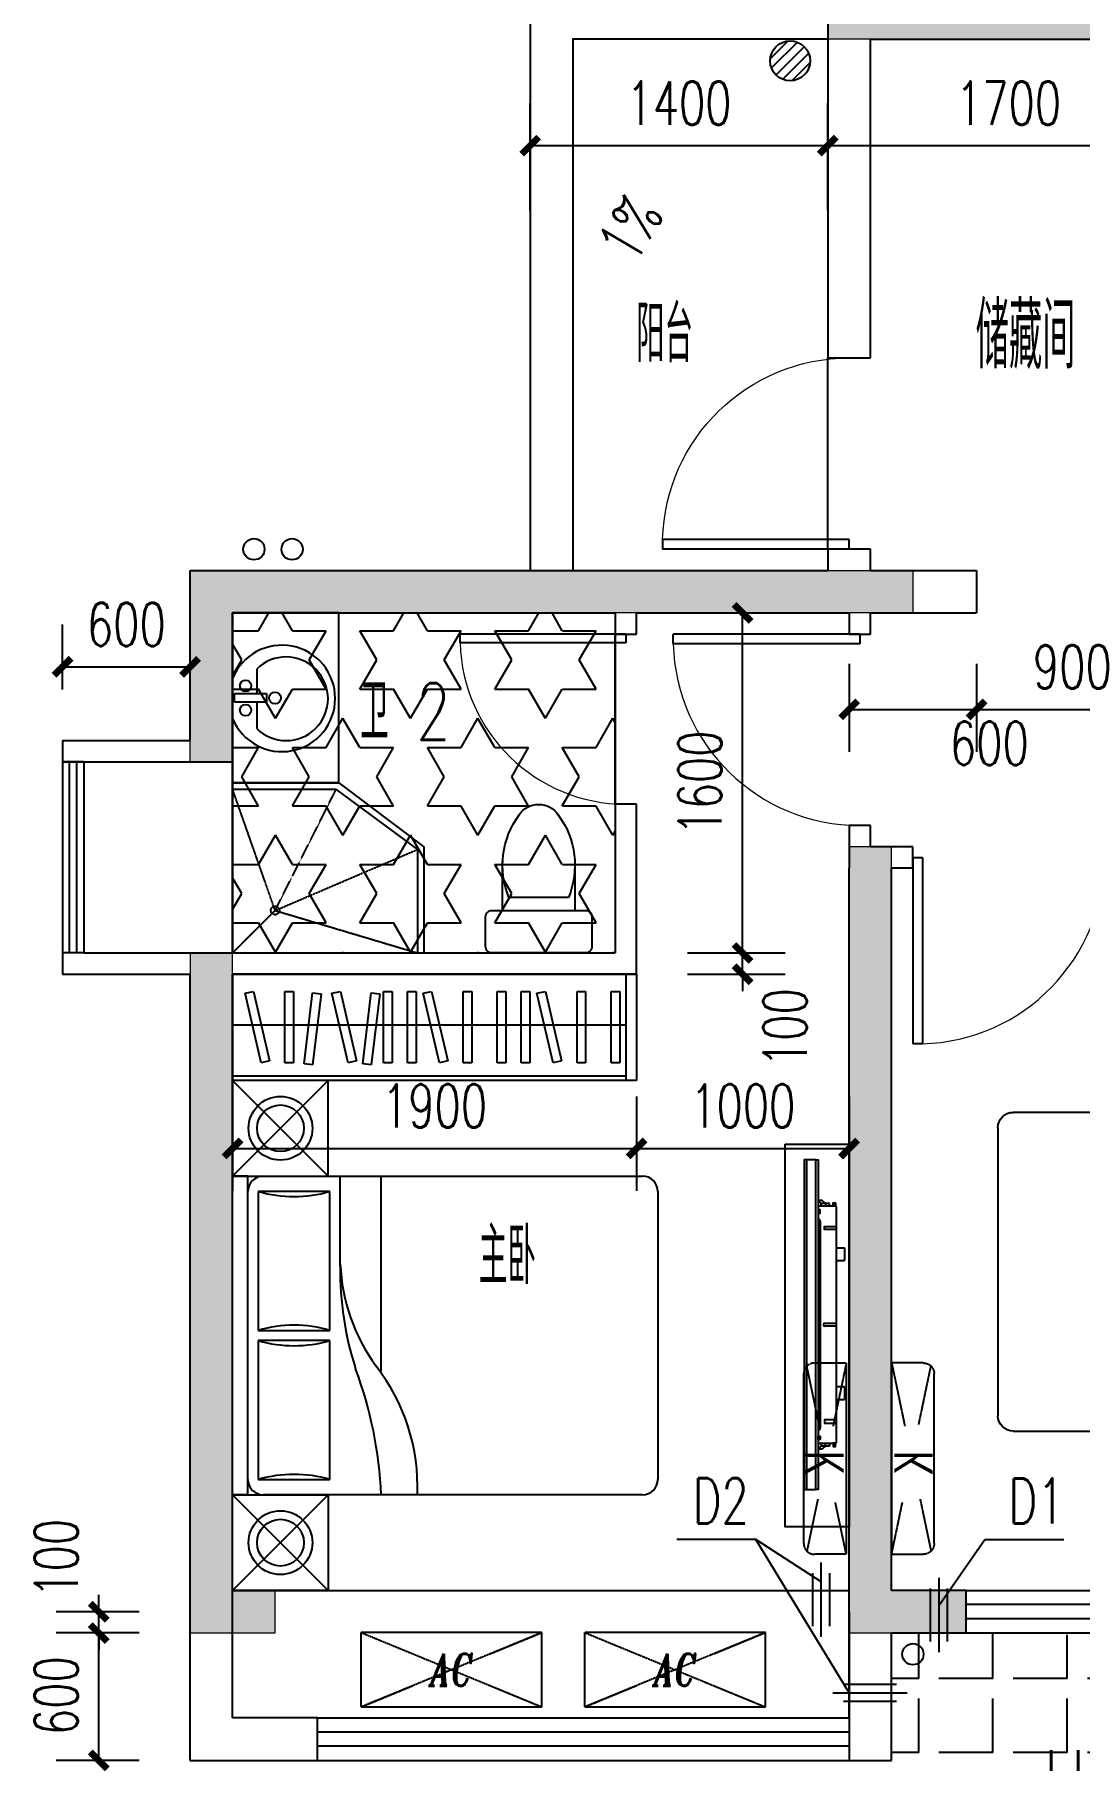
# Model space of a CAD drawing. Extents: x 184967 to 628822, y -100826 to 121332.
# Drawn here: x 265593 to 270509, y 323 to 8445 of the extents above; entities that cross this region are included whole.
import ezdxf
from ezdxf.enums import TextEntityAlignment as Align

# ---------------------------------------------------------------- set-up
doc = ezdxf.new("R2010")
doc.units = 0
doc.header["$MEASUREMENT"] = 0
doc.linetypes.add('DASH', pattern=[0.35, 0.25, -0.1])
for name, color, linetype in [('1-涂料1', 251, 'Continuous'), ('DIM_LEAD', 3, 'Continuous'), ('EQUIP_地漏', 7, 'Continuous'), ('fur', 252, 'Continuous'), ('KT', 8, 'DASH'), ('lvtry', 9, 'Continuous'), ('PS', 60, 'Continuous'), ('pub_dim1', 190, 'Continuous'), ('PUB_TEXT', 7, 'Continuous'), ('TEXT', 7, 'Continuous'), ('VPIPE-凝结', 150, 'TG_N'), ('VPIPE-污水', 2, 'DASH'), ('VPIPE-通气', 7, 'TG_T'), ('WALL', 145, 'Continuous'), ('WINDOW', 141, 'Continuous'), ('厨洁具', 8, 'Continuous'), ('栏杆', 4, 'Continuous'), ('看线', 67, 'Continuous'), ('降板填充', 251, 'Continuous')]:
    doc.layers.add(name, color=color, linetype=linetype)
doc.layers.add('4#6#-col-2F~31F$0$COLU', color=7, linetype='Continuous', lineweight=0)
doc.layers.add('4#6#-col-2F~31F$0$COLU_HATCH', color=251, linetype='Continuous', lineweight=0)
doc.styles.add('_TCH_DIM', font='SIMPLEX', dxfattribs={"bigfont": 'GBCBIG'})
doc.styles.add('_TCH_DIM_T3', font='SIMPLEX', dxfattribs={"width": 0.705882, "bigfont": 'GBCBIG'})
doc.styles.add('ENGLISH', font='italict.shx')
doc.styles.add('LHZ', font='RS5.SHX', dxfattribs={"width": 0.7, "height": 2000, "bigfont": 'HZTXT.shx'})
doc.styles.get("Standard").update_dxf_attribs({"font": 'gbenor.shx', "bigfont": 'gbcbig.shx'})
doc.styles.add('TG_LINETYPE', font='GBXWXT', dxfattribs={"width": 0.7, "height": 3, "bigfont": 'GBCBIG'})
doc.styles.add('宋体', font='romans.shx', dxfattribs={"height": 2, "bigfont": 'gbcbig.shx'})
doc.linetypes.add('TG_N', pattern='A,3,-0.34,["N",TG_LINETYPE,S=0.1,R=0,X=-0.23,Y=-0.08],0', length=3.34)
doc.linetypes.add('TG_T', pattern='A,2,-0.3,["T",TG_LINETYPE,S=0.1,R=0,X=-0.23,Y=-0.1],0', length=2.3)
doc.dimstyles.new('_TCH_ARCH&&80', dxfattribs={"dimtxt": 204, "dimasz": 80, "dimexe": 200, "dimexo": 240, "dimgap": 98, "dimtad": 1, "dimdec": 0, "dimzin": 0, "dimdsep": 46, "dimtxsty": '_TCH_DIM_T3', "dimblk": 'ARCHTICK', "dimcen": 0.09, "dimclrt": 7, "dimazin": 2, "dimtfac": 1, "dimtdec": 0, "dimtix": 1, "dimtmove": 2, "dimatfit": 3, "dimfxl": 0, "dimtolj": 1, "dimtzin": 0, "dimarcsym": 0})

# ---------------------------------------------------------------- blocks, each defined once
blk = doc.blocks.new('FDBGF')
at = {"layer": 'lvtry'}
for p, q in [((235435.5, 33878.2), (234799.1, 33241.8)), ((236001.2, 33312.5), (235435.5, 33878.2)), ((236001.2, 33312.5), (235435.5, 33878.2)), ((235635.2, 32988.9), (235980, 33333.7)), ((235647.7, 32958.9), (236001.2, 33312.5)), ((235152.7, 32888.2), (234799.1, 33241.8)), ((235165.1, 32918.2), (234820.4, 33263)), ((235635.2, 32988.9), (235165.1, 32918.2)), ((235647.7, 32958.9), (235152.7, 32888.2))]:
    blk.add_line(p, q, dxfattribs=at)
at = {"layer": 'lvtry', "linetype": 'DASH'}
for q in [(235435.5, 33878.2), (234820.4, 33263), (235164.8, 32918.5), (235635.5, 32989.2), (235980, 33333.7)]:
    blk.add_line((235435.5, 33595.3), q, dxfattribs=at)
blk.add_circle((235435.5, 33595.3), 20, dxfattribs=at)
blk = doc.blocks.new('WRFDXGB')
at = {"layer": 'fur'}
for p, q in [((928925.9, 867292.4), (930825.9, 867292.4)), ((928925.9, 867292.4), (928925.9, 866792.4)), ((928975.9, 867292.4), (928975.9, 866792.4)), ((930825.9, 867292.4), (930825.9, 866792.4)), ((929004.7, 867211.8), (929004.7, 866875.7)), ((929045.1, 867211.8), (929004.7, 867211.8)), ((929045.1, 866875.7), (929045.1, 867211.8)), ((929165.3, 867211.8), (929165.3, 866875.7)), ((929205.6, 867211.8), (929165.3, 867211.8)), ((929205.6, 866875.7), (929205.6, 867211.8)), ((929354.8, 867211.6), (929278.8, 866884.2)), ((929318.1, 866875.1), (929394.1, 867202.5)), ((929394.1, 867202.5), (929354.8, 867211.6)), ((929427.5, 867211.8), (929427.5, 866875.7)), ((929467.9, 867211.8), (929427.5, 867211.8)), ((929467.9, 866875.7), (929467.9, 867211.8)), ((929540.8, 867211.8), (929540.8, 866875.7)), ((929581.2, 867211.8), (929540.8, 867211.8)), ((929581.2, 866875.7), (929581.2, 867211.8)), ((929700.3, 867211.8), (929700.3, 866875.7)), ((929740.7, 867211.8), (929700.3, 867211.8)), ((929740.7, 866875.7), (929740.7, 867211.8)), ((929889.8, 867211.6), (929813.8, 866884.2)), ((929853.1, 866875.1), (929929.1, 867202.5)), ((929929.1, 867202.5), (929889.8, 867211.6)), ((929962.6, 867211.8), (929962.6, 866875.7)), ((930002.9, 867211.8), (929962.6, 867211.8)), ((930002.9, 866875.7), (930002.9, 867211.8)), ((930075.9, 867211.8), (930075.9, 866875.7)), ((930116.2, 867211.8), (930075.9, 867211.8)), ((930116.2, 866875.7), (930116.2, 867211.8)), ((930174, 867204.3), (930133.9, 867199.5)), ((930133.9, 867199.5), (930173.9, 866865.8)), ((930213.9, 866870.6), (930174, 867204.3)), ((930319.1, 867211.6), (930243.2, 866884.2)), ((930282.5, 866875.1), (930358.4, 867202.5)), ((930358.4, 867202.5), (930319.1, 867211.6)), ((930449.7, 867204.3), (930409.6, 867199.5)), ((930409.6, 867199.5), (930449.6, 866865.8)), ((930489.6, 866870.6), (930449.7, 867204.3)), ((930539.8, 867211.8), (930539.8, 866875.7)), ((930580.2, 867211.8), (930539.8, 867211.8)), ((930580.2, 866875.7), (930580.2, 867211.8)), ((930727.8, 867211.6), (930651.8, 866884.2)), ((930691.1, 866875.1), (930767.1, 867202.5)), ((930767.1, 867202.5), (930727.8, 867211.6)), ((928975.9, 867052.4), (930825.9, 867052.4)), ((929004.7, 866875.7), (929045.1, 866875.7)), ((929165.3, 866875.7), (929205.6, 866875.7)), ((929278.8, 866884.2), (929318.1, 866875.1)), ((929427.5, 866875.7), (929467.9, 866875.7)), ((929540.8, 866875.7), (929581.2, 866875.7)), ((929700.3, 866875.7), (929740.7, 866875.7)), ((929813.8, 866884.2), (929853.1, 866875.1)), ((929962.6, 866875.7), (930002.9, 866875.7)), ((930075.9, 866875.7), (930116.2, 866875.7)), ((930173.9, 866865.8), (930213.9, 866870.6)), ((930243.2, 866884.2), (930282.5, 866875.1)), ((930449.6, 866865.8), (930489.6, 866870.6)), ((930539.8, 866875.7), (930580.2, 866875.7)), ((930651.8, 866884.2), (930691.1, 866875.1)), ((928925.9, 866792.4), (930825.9, 866792.4)), ((928975.9, 866812.4), (930825.9, 866812.4))]:
    blk.add_line(p, q, dxfattribs=at)
blk = doc.blocks.new('_C1IBA')
at = {"layer": 'fur'}
for p, q in [((450, 750), (0, 1200)), ((0, 750), (450, 1200)), ((0, -750), (450, -1200)), ((450, -750), (0, -1200))]:
    blk.add_line(p, q, dxfattribs=at)
at = {"layer": 'fur', "linetype": 'ByBlock'}
for p, q in [((0, -750), (0, 750)), ((72.3, 750), (0, 750)), ((72.3, -750), (72.3, 750)), ((144.6, 750), (1927.7, 750)), ((506.2, 325.4), (506.2, 750)), ((699, -168.7), (699, 750)), ((458, 677.7), (120.5, 677.7)), ((120.5, 677.7), (120.5, 24.1)), ((458, 24.1), (458, 677.7)), ((2000, 677.7), (2000, -677.7)), ((120.5, 24.1), (458, 24.1)), ((458, -24.1), (120.5, -24.1)), ((120.5, -24.1), (120.5, -677.7)), ((458, -677.7), (458, -24.1)), ((120.5, -677.7), (458, -677.7)), ((72.3, -750), (0, -750)), ((1927.7, -750), (144.6, -750))]:
    blk.add_line(p, q, dxfattribs=at)
at = {"layer": 'fur'}
for points in [[(0, 750), (450, 750), (450, 1200), (0, 1200)], [(0, -750), (450, -750), (450, -1200), (0, -1200)]]:
    blk.add_lwpolyline(points, close=True, dxfattribs=at)
for centre, radius in [((225, 975), 150), ((225, 975), 110), ((225, -975), 150), ((225, -975), 110)]:
    blk.add_circle(centre, radius, dxfattribs=at)
at = {"layer": 'fur', "linetype": 'ByBlock'}
for centre, radius, start, end in [((144.6, 677.7), 72.3, 90, 180), ((1927.7, 677.7), 72.3, 0, 90), ((289.3, 1256.2), 602.6, 253.7398, 286.26021), ((2018.8, 305.8), 1512.7, 179.25816, 197.80337), ((1391.5, 376.7), 886.1, 182.53978, 216.04031), ((289.3, -554.4), 602.6, 73.7398, 106.26021), ((289.3, 554.4), 602.6, 253.7398, 286.26021), ((-1236.6, -834.3), 1937.4, 2.49342, 20.4717), ((-52.2, -711.7), 922.1, 357.6218, 37.95101), ((144.6, -677.7), 72.3, 180, 270), ((289.3, -1256.2), 602.6, 73.7398, 106.26021), ((1927.7, -677.7), 72.3, 270, 0)]:
    blk.add_arc(centre, radius, start, end, dxfattribs=at)
at = {"layer": 'fur', "flags": 9}
for tag in ['XSIZE', 'YSIZE']:
    blk.add_attdef(tag, (0, 0), '', height=0.5, dxfattribs=at)
blk = doc.blocks.new('YJ02')
at = {"layer": 'fur'}
h = blk.add_hatch(dxfattribs=at)
h.set_pattern_fill('ANSI31,_O', color=256, scale=25, angle=270)
h.set_pattern_definition([(315, (4797.172, 52439.616), (2.2097087, 2.2097087), [])])
h.paths.add_polyline_path([(-350, -65), (-350, -75), (-360, -75), (-360, -65)])
h = blk.add_hatch(dxfattribs=at)
h.set_pattern_fill('ANSI31,_O', color=256, scale=25, angle=270)
h.set_pattern_definition([(315, (5257.172, 52439.616), (2.2097087, 2.2097087), [])])
h.paths.add_polyline_path([(350, -65), (350, -75), (360, -75), (360, -65)])
h = blk.add_hatch(dxfattribs=at)
h.set_pattern_fill('ANSI31,_O', color=256, scale=25, angle=270)
h.set_pattern_definition([(315, (4827.172, 52439.616), (2.2097087, 2.2097087), [])])
h.paths.add_polyline_path([(-372, -147), (-372, -136), (-382, -136), (-382, -147)])
h = blk.add_hatch(dxfattribs=at)
h.set_pattern_fill('ANSI31,_O', color=256, scale=25, angle=270)
h.set_pattern_definition([(315, (5227.172, 52439.616), (2.2097087, 2.2097087), [])])
h.paths.add_polyline_path([(372, -147), (372, -136), (382, -136), (382, -147)])
for p, q in [((-390, -84.9), (-390, -65)), ((-380.6, -79.4), (-390, -65)), ((-380.6, -99.3), (-390, -84.9)), ((-380.6, -119.3), (-380.6, -79.4)), ((-372, -79.4), (-380.6, -79.4)), ((-380.6, -99.3), (-372, -99.3)), ((372, -79.4), (380.6, -79.4)), ((380.6, -99.3), (372, -99.3)), ((380.6, -79.4), (390, -65)), ((380.6, -119.3), (380.6, -79.4)), ((380.6, -99.3), (390, -84.9)), ((390, -84.9), (390, -65)), ((-372, -119.3), (-380.6, -119.3)), ((-234.3, -152), (-234.3, -189)), ((-194.3, -152), (-194.3, -189)), ((201.4, -152), (201.4, -189)), ((241.4, -152), (241.4, -189)), ((372, -119.3), (380.6, -119.3)), ((-194.3, -189), (-234.3, -189)), ((241.4, -189), (201.4, -189))]:
    blk.add_line(p, q, dxfattribs=at)
for points in [[(517, -12), (517, 0), (-517, 0), (-517, -12)], [(517, -53), (517, -65), (-517, -65), (-517, -53)], [(-298.4, -152), (-298.4, -94.7), (-308.4, -94.7), (-308.4, -152)], [(298.4, -152), (298.4, -94.7), (308.4, -94.7), (308.4, -152)]]:
    blk.add_lwpolyline(points, dxfattribs=at)
for points in [[(518, -12), (518, -53), (-518, -53), (-518, -12)], [(-350, -65), (-350, -75), (-360, -75), (-360, -65)], [(350, -65), (350, -75), (360, -75), (360, -65)], [(-372, -147), (-372, -136), (-382, -136), (-382, -147)], [(372, -147), (372, -136), (382, -136), (382, -147)]]:
    blk.add_lwpolyline(points, close=True, dxfattribs=at)
for points in [[(-372, -65), (-372, -147, 0.414214), (-367, -152), (367, -152, 0.414214), (372, -147), (372, -65)], [(330, -65), (330, -70, -0.414214), (325, -75), (-325, -75, -0.414214), (-330, -70), (-330, -65)], [(-5, -152), (-5, -94.7, -0.8844), (5, -94.7), (5, -152)]]:
    blk.add_lwpolyline(points, format="xyb", dxfattribs=at)
blk = doc.blocks.new('awrtt')
at = {"layer": 'KT', "linetype": 'DASH'}
for p, q in [((195123.3, -20712.9), (194273.3, -20712.9)), ((194273.3, -20712.9), (194516.2, -20812.9)), ((195123.3, -20712.9), (194273.3, -21062.9)), ((194273.3, -21062.9), (194273.3, -20712.9)), ((194273.3, -20712.9), (195123.3, -21062.9)), ((194880.5, -20812.9), (195123.3, -20712.9)), ((195123.3, -21062.9), (195123.3, -20712.9)), ((195123.3, -21062.9), (195123.3, -20712.9)), ((194273.3, -21062.9), (194516.2, -20962.9)), ((194880.5, -20962.9), (195123.3, -21062.9)), ((194273.3, -21062.9), (195123.3, -21062.9))]:
    blk.add_line(p, q, dxfattribs=at)
at = {"layer": 'KT', "linetype": 'DASH', "style": 'ENGLISH', "width": 0.75}
blk.add_text('AC', height=150, dxfattribs=at).set_placement((194698.3, -20887.9), align=Align.MIDDLE_CENTER)
blk = doc.blocks.new('$plan$00001613')
at = {"layer": 'lvtry'}
for p, q in [((-200, 169.7), (-200, -169.7)), ((-260.4, -139.7), (-260.4, 139.7))]:
    blk.add_line(p, q, dxfattribs=at)
blk.add_lwpolyline([(-430.4, -169.7), (-200, -169.7), (-200, -220, 0.414214), (-170, -250), (-30, -250, 0.414214), (0, -220), (0, 220, 0.414214), (-30, 250), (-170, 250, 0.414214), (-200, 220), (-200, 169.7), (-430.4, 169.7)], format="xyb", dxfattribs=at)
for centre, radius, start, end in [((-412.8, -227.4), 397.5, 67.45048, 126.63814), ((-589.6, 0), 109.8, 123.45086, 236.54914), ((-412.8, 227.4), 397.5, 233.36186, 292.54952)]:
    blk.add_arc(centre, radius, start, end, dxfattribs=at)
blk = doc.blocks.new('$plan$00001628')
for p, q in [((-20.3, 0), (20.3, 0)), ((20.3, 0), (20.3, -150)), ((-20.3, -150), (-20.3, 0)), ((-23.4, -103.9), (-143.6, -103.9)), ((20.3, -150), (-20.3, -150)), ((136, -103.9), (23.5, -103.9))]:
    blk.add_line(p, q)
blk.add_lwpolyline([(-96.6, 9.3, 5.110404), (92.2, 9.3)], format="xyb", close=True)
for centre, radius in [((-57.2, -52), 26.7), ((57.2, -52), 26.7), ((0, -190.1), 27.8)]:
    blk.add_circle(centre, radius)
blk.add_arc((-3.8, -242.5), 196.9, 135.25267, 44.74733)
blk = doc.blocks.new('$TwtSys$00000141')
for p, q in [((-94.2, 7.7), (-10.1, 91.8)), ((-94.2, 7.7), (-10.1, 91.8)), ((-87.2, -35.1), (35.1, 87.2)), ((-87.2, -35.1), (35.1, 87.2)), ((-66.5, -66.5), (66.5, 66.5)), ((-66.5, -66.5), (66.5, 66.5)), ((-32.4, -87.1), (87.6, 32.9)), ((-32.4, -87.1), (87.6, 32.9)), ((11.4, -92.3), (92.3, -11.4)), ((11.4, -92.3), (92.3, -11.4))]:
    blk.add_line(p, q)
blk.add_circle((0, 0), 94)
blk.add_circle((0, 0), 94)
blk = doc.blocks.new('A$C66E365A4')
at = {"layer": '栏杆'}
for p, q in [((0, 0), (0, -350)), ((-40, -50), (-40, -300)), ((40, -50), (40, -300))]:
    blk.add_line(p, q, dxfattribs=at)
blk = doc.blocks.new('BGSKT')
at = {"layer": 'KT'}
for p, q in [((296983.3, 262161.9), (297281.1, 262099.6)), ((297883.3, 262161.9), (297639.7, 262110.9)), ((297273.5, 262034.3), (296997.9, 261976.6)), ((297624.1, 262027.8), (297868.6, 261976.6))]:
    blk.add_line(p, q, dxfattribs=at)
blk.add_lwpolyline([(296983.3, 262161.9), (297883.3, 262161.9), (297883.3, 262011.9, -0.414214), (297833.3, 261961.9), (297033.3, 261961.9, -0.414214), (296983.3, 262011.9)], format="xyb", close=True, dxfattribs=at)
at = {"layer": 'KT', "style": 'LHZ', "width": 0.7}
blk.add_text('K', height=180, dxfattribs=at).set_placement((297396.9, 261969.3))
blk = doc.blocks.new('$DorLib2D$00000001')
for p, q in [((0.45, 0.975), (0.5, 0.975)), ((0.45, 0), (0.45, 0.975)), ((0.5, 0), (0.5, 0.975)), ((0.5, 0), (0.45, 0))]:
    blk.add_line(p, q)
at = {"lineweight": 13}
blk.add_arc((0.475, 0), 0.975, 91.46928, 180, dxfattribs=at)
blk = doc.blocks.new('$WINLIB2D$00000001')
at = {"color": 0}
for points in [[(-0.5, 0.5), (-0.5, -0.5)], [(-0.5, 0.5), (0.5, 0.5)], [(0.5, -0.5), (0.5, 0.5)], [(0.5, 0.1667), (-0.5, 0.1667)], [(0.5, -0.1667), (-0.5, -0.1667)], [(-0.5, -0.5), (0.5, -0.5)]]:
    blk.add_lwpolyline(points, dxfattribs=at)
blk = doc.blocks.new('_ArchTick')
at = {"color": 0, "linetype": 'ByBlock', "const_width": 0.4}
blk.add_lwpolyline([(-0.5, -0.5), (0.5, 0.5)], dxfattribs=at)
blk = doc.blocks.new('*D486')
at = {"layer": 'Defpoints', "color": 0, "transparency": 16777216}
for p in [(-1600, -3153.6), (-2200, -3500), (-1600, -3500)]:
    blk.add_point(p, dxfattribs=at)
at = {"layer": 'pub_dim1', "color": 0, "lineweight": -2, "transparency": 16777216}
for p, q in [((-2200, -3260), (-2200, -2953.6)), ((-1600, -3260), (-1600, -2953.6)), ((-2200, -3153.6), (-1600, -3153.6))]:
    blk.add_line(p, q, dxfattribs=at)
at = {"layer": 'pub_dim1', "color": 0, "lineweight": -2, "transparency": 16777216, "xscale": 80, "yscale": 80, "zscale": 80, "rotation": 180}
blk.add_blockref('_ArchTick', (-2200, -3153.6), dxfattribs=at)
at = {"layer": 'pub_dim1', "color": 0, "lineweight": -2, "transparency": 16777216, "xscale": 80, "yscale": 80, "zscale": 80}
blk.add_blockref('_ArchTick', (-1600, -3153.6), dxfattribs=at)
at = {"layer": 'pub_dim1', "color": 7, "transparency": 16777216, "insert": (-1900, -2953.6), "char_height": 204, "attachment_point": 5, "style": '_TCH_DIM_T3'}
blk.add_mtext('\\A1;600', dxfattribs=at)
blk = doc.blocks.new('*D487')
at = {"layer": 'Defpoints', "color": 0, "transparency": 16777216}
for p in [(3100, -700.8), (1400, -1244.4), (3100, -1244.4)]:
    blk.add_point(p, dxfattribs=at)
at = {"layer": 'pub_dim1', "color": 0, "lineweight": -2, "transparency": 16777216}
for p, q in [((1400, -1004.4), (1400, -500.8)), ((3100, -1004.4), (3100, -500.8)), ((1400, -700.8), (3100, -700.8))]:
    blk.add_line(p, q, dxfattribs=at)
at = {"layer": 'pub_dim1', "color": 0, "lineweight": -2, "transparency": 16777216, "xscale": 80, "yscale": 80, "zscale": 80, "rotation": 180}
blk.add_blockref('_ArchTick', (1400, -700.8), dxfattribs=at)
at = {"layer": 'pub_dim1', "color": 0, "lineweight": -2, "transparency": 16777216, "xscale": 80, "yscale": 80, "zscale": 80}
blk.add_blockref('_ArchTick', (3100, -700.8), dxfattribs=at)
at = {"layer": 'pub_dim1', "color": 7, "transparency": 16777216, "insert": (2250, -500.8), "char_height": 204, "attachment_point": 5, "style": '_TCH_DIM_T3'}
blk.add_mtext('\\A1;1700', dxfattribs=at)
blk = doc.blocks.new('*D488')
at = {"layer": 'Defpoints', "color": 0, "transparency": 16777216}
for p in [(1400, -700.8), (0, -1244.4), (1400, -1244.4)]:
    blk.add_point(p, dxfattribs=at)
at = {"layer": 'pub_dim1', "color": 0, "lineweight": -2, "transparency": 16777216}
for p, q in [((0, -1004.4), (0, -500.8)), ((1400, -1004.4), (1400, -500.8)), ((0, -700.8), (1400, -700.8))]:
    blk.add_line(p, q, dxfattribs=at)
at = {"layer": 'pub_dim1', "color": 0, "lineweight": -2, "transparency": 16777216, "xscale": 80, "yscale": 80, "zscale": 80, "rotation": 180}
blk.add_blockref('_ArchTick', (0, -700.8), dxfattribs=at)
at = {"layer": 'pub_dim1', "color": 0, "lineweight": -2, "transparency": 16777216, "xscale": 80, "yscale": 80, "zscale": 80}
blk.add_blockref('_ArchTick', (1400, -700.8), dxfattribs=at)
at = {"layer": 'pub_dim1', "color": 7, "transparency": 16777216, "insert": (700, -500.8), "char_height": 204, "attachment_point": 5, "style": '_TCH_DIM_T3'}
blk.add_mtext('\\A1;1400', dxfattribs=at)
blk = doc.blocks.new('*D499')
at = {"layer": 'Defpoints', "color": 0, "transparency": 16777216}
for p in [(2100, -2900), (3000, -2900), (3000, -3353.7)]:
    blk.add_point(p, dxfattribs=at)
at = {"layer": 'pub_dim1', "color": 0, "lineweight": -2, "transparency": 16777216}
for p, q in [((2100, -3140), (2100, -3553.7)), ((3000, -3140), (3000, -3553.7)), ((2100, -3353.7), (3000, -3353.7))]:
    blk.add_line(p, q, dxfattribs=at)
at = {"layer": 'pub_dim1', "color": 0, "lineweight": -2, "transparency": 16777216, "xscale": 80, "yscale": 80, "zscale": 80, "rotation": 180}
blk.add_blockref('_ArchTick', (2100, -3353.7), dxfattribs=at)
at = {"layer": 'pub_dim1', "color": 0, "lineweight": -2, "transparency": 16777216, "xscale": 80, "yscale": 80, "zscale": 80}
blk.add_blockref('_ArchTick', (3000, -3353.7), dxfattribs=at)
at = {"layer": 'pub_dim1', "color": 7, "transparency": 16777216, "insert": (2550, -3153.7), "char_height": 204, "attachment_point": 5, "style": '_TCH_DIM_T3'}
blk.add_mtext('\\A1;900', dxfattribs=at)
blk = doc.blocks.new('*D500')
at = {"layer": 'Defpoints', "color": 0, "transparency": 16777216}
for p in [(1500, -2900), (2100, -2900), (2100, -3353.7)]:
    blk.add_point(p, dxfattribs=at)
at = {"layer": 'pub_dim1', "color": 0, "lineweight": -2, "transparency": 16777216}
for p, q in [((1500, -3140), (1500, -3553.7)), ((2100, -3140), (2100, -3553.7)), ((1500, -3353.7), (2100, -3353.7))]:
    blk.add_line(p, q, dxfattribs=at)
at = {"layer": 'pub_dim1', "color": 0, "lineweight": -2, "transparency": 16777216, "xscale": 80, "yscale": 80, "zscale": 80, "rotation": 180}
blk.add_blockref('_ArchTick', (1500, -3353.7), dxfattribs=at)
at = {"layer": 'pub_dim1', "color": 0, "lineweight": -2, "transparency": 16777216, "xscale": 80, "yscale": 80, "zscale": 80}
blk.add_blockref('_ArchTick', (2100, -3353.7), dxfattribs=at)
at = {"layer": 'pub_dim1', "color": 7, "transparency": 16777216, "insert": (2159.8, -3513.5), "char_height": 204, "attachment_point": 5, "style": '_TCH_DIM_T3'}
blk.add_mtext('\\A1;600', dxfattribs=at)
blk = doc.blocks.new('*D502')
at = {"layer": 'Defpoints', "color": 0, "transparency": 16777216}
for p in [(-2029.8, -7700), (-1600, -7700), (-1600, -8300)]:
    blk.add_point(p, dxfattribs=at)
at = {"layer": 'pub_dim1', "color": 0, "lineweight": -2, "transparency": 16777216}
for p, q in [((-1840, -7700), (-2229.8, -7700)), ((-2029.8, -8300), (-2029.8, -7700)), ((-1840, -8300), (-2229.8, -8300))]:
    blk.add_line(p, q, dxfattribs=at)
at = {"layer": 'pub_dim1', "color": 0, "lineweight": -2, "transparency": 16777216, "xscale": 80, "yscale": 80, "zscale": 80}
for p, rotation in [((-2029.8, -7700), 90), ((-2029.8, -8300), 270)]:
    blk.add_blockref('_ArchTick', p, dxfattribs=dict(at, rotation=rotation))
at = {"layer": 'pub_dim1', "color": 7, "transparency": 16777216, "insert": (-2229.8, -7995.1), "char_height": 204, "attachment_point": 5, "rotation": 90, "style": '_TCH_DIM_T3'}
blk.add_mtext('\\A1;600', dxfattribs=at)
blk = doc.blocks.new('*D503')
at = {"layer": 'Defpoints', "color": 0, "transparency": 16777216}
for p in [(-2029.8, -7600), (-1600, -7600), (-1600, -7700)]:
    blk.add_point(p, dxfattribs=at)
at = {"layer": 'pub_dim1', "color": 0, "lineweight": -2, "transparency": 16777216}
for p, q in [((-2029.8, -7600), (-2029.8, -7520)), ((-1840, -7600), (-2229.8, -7600)), ((-2029.8, -7700), (-2029.8, -7600)), ((-1840, -7700), (-2229.8, -7700)), ((-2029.8, -7700), (-2029.8, -7780))]:
    blk.add_line(p, q, dxfattribs=at)
at = {"layer": 'pub_dim1', "color": 0, "lineweight": -2, "transparency": 16777216, "xscale": 80, "yscale": 80, "zscale": 80}
for p, rotation in [((-2029.8, -7600), 270), ((-2029.8, -7700), 90)]:
    blk.add_blockref('_ArchTick', p, dxfattribs=dict(at, rotation=rotation))
at = {"layer": 'pub_dim1', "color": 7, "transparency": 16777216, "insert": (-2229.8, -7348.6), "char_height": 204, "attachment_point": 5, "rotation": 90, "style": '_TCH_DIM_T3'}
blk.add_mtext('\\A1;100', dxfattribs=at)
blk = doc.blocks.new('*D504')
at = {"layer": 'Defpoints', "color": 0, "transparency": 16777216}
for p in [(-1400, -4935.2), (500, -4935.2), (500, -5419.9)]:
    blk.add_point(p, dxfattribs=at)
at = {"layer": 'pub_dim1', "color": 0, "lineweight": -2, "transparency": 16777216}
for p, q in [((-1400, -5175.2), (-1400, -5619.9)), ((500, -5175.2), (500, -5619.9)), ((-1400, -5419.9), (500, -5419.9))]:
    blk.add_line(p, q, dxfattribs=at)
at = {"layer": 'pub_dim1', "color": 0, "lineweight": -2, "transparency": 16777216, "xscale": 80, "yscale": 80, "zscale": 80, "rotation": 180}
blk.add_blockref('_ArchTick', (-1400, -5419.9), dxfattribs=at)
at = {"layer": 'pub_dim1', "color": 0, "lineweight": -2, "transparency": 16777216, "xscale": 80, "yscale": 80, "zscale": 80}
blk.add_blockref('_ArchTick', (500, -5419.9), dxfattribs=at)
at = {"layer": 'pub_dim1', "color": 7, "transparency": 16777216, "insert": (-450, -5219.9), "char_height": 204, "attachment_point": 5, "style": '_TCH_DIM_T3'}
blk.add_mtext('\\A1;1900', dxfattribs=at)
blk = doc.blocks.new('*D505')
at = {"layer": 'Defpoints', "color": 0, "transparency": 16777216}
for p in [(500, -4935.2), (1500, -4935.2), (1500, -5419.9)]:
    blk.add_point(p, dxfattribs=at)
at = {"layer": 'pub_dim1', "color": 0, "lineweight": -2, "transparency": 16777216}
for p, q in [((500, -5175.2), (500, -5619.9)), ((1500, -5175.2), (1500, -5619.9)), ((500, -5419.9), (1500, -5419.9))]:
    blk.add_line(p, q, dxfattribs=at)
at = {"layer": 'pub_dim1', "color": 0, "lineweight": -2, "transparency": 16777216, "xscale": 80, "yscale": 80, "zscale": 80, "rotation": 180}
blk.add_blockref('_ArchTick', (500, -5419.9), dxfattribs=at)
at = {"layer": 'pub_dim1', "color": 0, "lineweight": -2, "transparency": 16777216, "xscale": 80, "yscale": 80, "zscale": 80}
blk.add_blockref('_ArchTick', (1500, -5419.9), dxfattribs=at)
at = {"layer": 'pub_dim1', "color": 7, "transparency": 16777216, "insert": (1000, -5219.9), "char_height": 204, "attachment_point": 5, "style": '_TCH_DIM_T3'}
blk.add_mtext('\\A1;1000', dxfattribs=at)
blk = doc.blocks.new('*D506')
at = {"layer": 'Defpoints', "color": 0, "transparency": 16777216}
for p in [(500, -4500), (998.5, -4500), (500, -4600)]:
    blk.add_point(p, dxfattribs=at)
at = {"layer": 'pub_dim1', "color": 0, "lineweight": -2, "transparency": 16777216}
for p, q in [((998.5, -4500), (998.5, -4420)), ((740, -4500), (1198.5, -4500)), ((998.5, -4600), (998.5, -4500)), ((740, -4600), (1198.5, -4600)), ((998.5, -4600), (998.5, -4680))]:
    blk.add_line(p, q, dxfattribs=at)
at = {"layer": 'pub_dim1', "color": 0, "lineweight": -2, "transparency": 16777216, "xscale": 80, "yscale": 80, "zscale": 80}
for p, rotation in [((998.5, -4500), 270), ((998.5, -4600), 90)]:
    blk.add_blockref('_ArchTick', p, dxfattribs=dict(at, rotation=rotation))
at = {"layer": 'pub_dim1', "color": 7, "transparency": 16777216, "insert": (1198.5, -4851.4), "char_height": 204, "attachment_point": 5, "rotation": 90, "style": '_TCH_DIM_T3'}
blk.add_mtext('\\A1;100', dxfattribs=at)
blk = doc.blocks.new('*D507')
at = {"layer": 'Defpoints', "color": 0, "transparency": 16777216}
for p in [(500, -2900), (998.5, -2900), (500, -4500)]:
    blk.add_point(p, dxfattribs=at)
at = {"layer": 'pub_dim1', "color": 0, "lineweight": -2, "transparency": 16777216}
for p, q in [((740, -2900), (1198.5, -2900)), ((998.5, -4500), (998.5, -2900)), ((740, -4500), (1198.5, -4500))]:
    blk.add_line(p, q, dxfattribs=at)
at = {"layer": 'pub_dim1', "color": 0, "lineweight": -2, "transparency": 16777216, "xscale": 80, "yscale": 80, "zscale": 80}
for p, rotation in [((998.5, -2900), 90), ((998.5, -4500), 270)]:
    blk.add_blockref('_ArchTick', p, dxfattribs=dict(at, rotation=rotation))
at = {"layer": 'pub_dim1', "color": 7, "transparency": 16777216, "insert": (798.5, -3700), "char_height": 204, "attachment_point": 5, "rotation": 90, "style": '_TCH_DIM_T3'}
blk.add_mtext('\\A1;1600', dxfattribs=at)
blk = doc.blocks.new('4.6.31')
at = {"layer": '4#6#-col-2F~31F$0$COLU_HATCH'}
for points in [[(4700, 7500), (3000, 7500), (3000, 7700), (4900, 7700), (4900, 7100), (4700, 7100)], [(3400, 5000), (3400, 4800), (200, 4800), (200, 4100), (0, 4100), (0, 5000)], [(3300, 0), (3650, 0), (3650, 200), (3300, 200), (3300, 3700), (3100, 3700), (3100, 0)]]:
    blk.add_hatch(color=252, dxfattribs=at).paths.add_polyline_path(points)
h = blk.add_hatch(color=252, dxfattribs=at)
edge = h.paths.add_edge_path()
edge.add_line((200, 0), (400, 0))
edge.add_line((400, 0), (400, 200))
edge.add_line((400, 200), (200, 200))
edge.add_line((200, 200), (200, 3200))
edge.add_line((200, 3200), (0, 3200))
edge.add_line((0, 3200), (0, 0))
edge.add_line((0, 0), (200, 0))
at = {"layer": '4#6#-col-2F~31F$0$COLU', "color": 6}
for points in [[(4700, 7500), (3000, 7500), (3000, 7700), (4900, 7700), (4900, 7100), (4700, 7100)], [(3400, 5000), (3400, 4800), (200, 4800), (200, 4100), (0, 4100), (0, 5000)]]:
    blk.add_lwpolyline(points, close=True, dxfattribs=at)
for points in [[(3300, 0), (3650, 0), (3650, 200), (3300, 200), (3300, 3700), (3100, 3700), (3100, 0), (3300, 0)], [(200, 0), (400, 0), (400, 200), (200, 200), (200, 3200), (0, 3200), (0, 0), (200, 0)]]:
    blk.add_lwpolyline(points, dxfattribs=at)
blk = doc.blocks.new('46s')
at = {"layer": 'VPIPE-凝结', "linetype": 'Continuous'}
blk.add_circle((12450, -17199.9), 50, dxfattribs=at)
at = {"layer": 'VPIPE-污水', "linetype": 'Continuous'}
blk.add_circle((9530, -11999.9), 50, dxfattribs=at)
at = {"layer": 'VPIPE-通气', "linetype": 'Continuous'}
blk.add_circle((9350, -11999.9), 50, dxfattribs=at)
blk = doc.blocks.new('A')
at = {"layer": '降板填充', "linetype": 'DASH'}
h = blk.add_hatch(dxfattribs=at)
h.set_pattern_fill('STARS', color=256, scale=200, style=0)
h.set_pattern_definition([(7e-15, (-611398.83, 51007.75), (0, 274.963), [158.75, -158.75]), (60, (-611398.83, 51007.75), (-238.12494, 137.4815), [158.75, -158.75]), (120, (-611319.46, 51145.23), (-238.12494, -137.4815), [158.75, -158.75])])
h.paths.add_polyline_path([(-1400, -2900), (400, -2900), (400, -4500), (-1400, -4500)])
at = {"layer": 'DIM_LEAD'}
for p, q in [((1062, -7259.5), (689.5, -7259.5)), ((1500, -7981), (1062, -7259.5)), ((1500, -7981), (1062, -7259.5)), ((1369, -7459.5), (1062, -7259.5)), ((1923.4, -7569.5), (2138.1, -7260.5)), ((1923.4, -7569.5), (2138.1, -7260.5)), ((1923.4, -7569.5), (2138.1, -7260.5)), ((2138.1, -7260.5), (2510.6, -7260.5))]:
    blk.add_line(p, q, dxfattribs=at)
at = {"layer": 'lvtry'}
blk.add_lwpolyline([(-900, -3700), (-900, -2900), (-1400, -2900), (-1400, -3700), (-900, -3700)], dxfattribs=at)
at = {"layer": 'PS'}
blk.add_lwpolyline([(519.1, -1304.4, 0, 0, 0), (682, -1027.3, 80, 0, 0), (834, -768.7, 0, 0, 0)], format="xyseb", dxfattribs=at)
at = {"layer": 'WALL'}
for p, q in [((1400, 0), (1400, -1700)), ((1600, -200), (3100, -200)), ((1600, -1700), (1600, -200)), ((1400, -1700), (1600, -1700)), ((1600, -2600), (1400, -2600)), ((1400, -2600), (1400, -2700)), ((1600, -2700), (1600, -2600)), ((-1600, -2700), (500, -2700)), ((-1600, -3500), (-1600, -2700)), ((500, -2700), (1400, -2700)), ((1600, -2700), (1600, -2700)), ((1600, -2700), (2100, -2700)), ((2100, -2700), (2100, -2900)), ((-1400, -2900), (400, -2900)), ((-1400, -3600), (-1400, -2900)), ((400, -2900), (400, -3000)), ((500, -3000), (500, -2900)), ((500, -2900), (1500, -2900)), ((1500, -2900), (1500, -2900)), ((1500, -2900), (1500, -3000)), ((1600, -2900), (2100, -2900)), ((1600, -3000), (1600, -2900)), ((400, -3000), (500, -3000)), ((1500, -3000), (1600, -3000)), ((-2200, -3500), (-2100, -3500)), ((-2200, -3500), (-2200, -3600)), ((-2100, -3500), (-1600, -3500)), ((-2200, -3600), (-2200, -3600)), ((-2100, -3600), (-2200, -3600)), ((-2100, -3600), (-1400, -3600)), ((500, -3800), (400, -3800)), ((400, -3800), (400, -4500)), ((500, -4600), (500, -3800)), ((1600, -3900), (1500, -3900)), ((1500, -3900), (1500, -4100)), ((1600, -4000), (1600, -3900)), ((1800, -4000), (1600, -4000)), ((1800, -4100), (1800, -4000)), ((1500, -7600), (1500, -4100)), ((1700, -4100), (1800, -4100)), ((1700, -7500), (1700, -4100)), ((-2200, -4500), (-2200, -4500)), ((-2200, -4500), (-2200, -4600)), ((-2100, -4500), (-2200, -4500)), ((-2100, -4500), (-1500, -4500)), ((-1500, -4500), (400, -4500)), ((-2200, -4600), (-2100, -4600)), ((-2100, -4600), (-1600, -4600)), ((-1600, -8300), (-1600, -4600)), ((-1400, -8100), (-1400, -4600)), ((-1400, -4600), (500, -4600)), ((2050, -7500), (1700, -7500)), ((2050, -7700), (2050, -7500)), ((1500, -7600), (1500, -8100)), ((1500, -8100), (1500, -7600)), ((1700, -7700), (2050, -7700)), ((1700, -8300), (1700, -7700)), ((-1000, -8100), (-1400, -8100)), ((-1000, -8300), (-1000, -8100)), ((1500, -8100), (1500, -8300)), ((-1600, -8300), (-1000, -8300)), ((1500, -8300), (1700, -8300))]:
    blk.add_line(p, q, dxfattribs=at)
at = {"layer": 'WINDOW'}
for p, q in [((1400, -2600), (1400, -1700)), ((400, -3000), (400, -3800)), ((400, -3800), (400, -3000)), ((-1400, -4500), (-1400, -3600)), ((-1400, -7500), (1496.5, -7500))]:
    blk.add_line(p, q, dxfattribs=at)
at = {"layer": '厨洁具'}
blk.add_lwpolyline([(1200, -5399.9), (1500, -5399.9), (1500, -7200), (1200, -7200)], close=True, dxfattribs=at)
at = {"layer": '看线'}
for points in [[(1400, 0), (0, 0), (0, -2700)], [(1400, -200), (200, -200), (200, -2700)]]:
    blk.add_lwpolyline(points, dxfattribs=at)
for p in [(-195068.3, 13014.9), (-194017, 13014.9)]:
    blk.add_blockref('awrtt', p)
at = {"layer": 'EQUIP_地漏', "rotation": 180}
blk.add_blockref('$TwtSys$00000141', (1222.5, -302), dxfattribs=at)
at = {"layer": 'fur', "xscale": -1}
for name, p in [('WRFDXGB', (929425.9, -871892.4)), ('_C1IBA', (4200, -6000))]:
    blk.add_blockref(name, p, dxfattribs=at)
at = {"layer": 'fur'}
blk.add_blockref('_C1IBA', (-1400, -6300), dxfattribs=at)
at = {"layer": 'fur', "xscale": 1.5, "rotation": 90}
blk.add_blockref('YJ02', (1288.9, -6249.4), dxfattribs=at)
at = {"layer": 'KT', "rotation": 270}
blk.add_blockref('BGSKT', (-260675.2, 290553.8), dxfattribs=at)
at = {"layer": 'KT', "xscale": -1, "rotation": 90}
blk.add_blockref('BGSKT', (263861.9, 290553.8), dxfattribs=at)
at = {"layer": 'KT', "color": 2, "extrusion": (0, 0, -1), "xscale": -1, "zscale": -1}
for p, rotation in [((-1369, -7718), 180), ((-1923.4, -7790.5), 180), ((-1423.3, -7981), 270)]:
    blk.add_blockref('A$C66E365A4', p, dxfattribs=dict(at, rotation=rotation))
at = {"layer": 'lvtry', "extrusion": (0, 0, -1), "xscale": -1, "zscale": -1, "rotation": 270}
blk.add_blockref('$plan$00001628', (1390.7, -3300), dxfattribs=at)
at = {"layer": 'lvtry', "rotation": 134.9999992481456}
blk.add_blockref('FDBGF', (189033.5, -147022.6), dxfattribs=at)
at = {"layer": 'lvtry', "extrusion": (0, 0, -1), "zscale": -1, "rotation": 270}
blk.add_blockref('$plan$00001613', (-39.8, -4500), dxfattribs=at)
at = {"layer": 'WINDOW', "rotation": 90}
for name, p, xscale, yscale, zscale in [('$DorLib2D$00000001', (1500, -2150), -900, 900, -900), ('$DorLib2D$00000001', (450, -3400), 800, 800, 800), ('$DorLib2D$00000001', (1550, -3450), 900, 900, 900), ('$WINLIB2D$00000001', (-2150, -4050), -900, 100, -900)]:
    blk.add_blockref(name, p, dxfattribs=dict(at, xscale=xscale, yscale=yscale, zscale=zscale))
at = {"layer": 'WINDOW'}
for name, p, xscale, yscale, zscale in [('$DorLib2D$00000001', (2250, -4050), -900, -900, -900), ('$WINLIB2D$00000001', (2950, -7600), 1800, -200, 1800), ('$WINLIB2D$00000001', (250, -8200), 2500, -200, 2500)]:
    blk.add_blockref(name, p, dxfattribs=dict(at, xscale=xscale, yscale=yscale, zscale=zscale))
at = {"layer": 'PUB_TEXT', "style": '_TCH_DIM', "width": 0.705882}
blk.add_text('1%', height=212.5, rotation=59.55431, dxfattribs=at).set_placement((490.2, -1267.2))
for s, p in [('D2', (764.5, -7184.5)), ('D1', (2249.9, -7185.5))]:
    blk.add_text(s, height=212.5, dxfattribs=at).set_placement(p)
at = {"layer": 'TEXT', "style": '宋体', "width": 0.7}
for s, height, p in [('阳台', 265.82, (497.8, -1720.2)), ('储藏间', 310.13, (2095.5, -1750.5)), ('卫', 265.8, (-800.2, -3496.6)), ('2', 265.8, (-535.6, -3496.6)), ('主卧', 265.82, (-241.5, -6059.1))]:
    blk.add_text(s, height=height, dxfattribs=at).set_placement(p)
at = {"layer": 'pub_dim1'}
for p1, p2, distance, text, picture, middle in [((0, -1244.4), (1400, -1244.4), 543.6, '1400', '*D488', (700, -500.8)), ((1400, -1244.4), (3100, -1244.4), 543.6, '1700', '*D487', (2250, -500.8)), ((-2200, -3500), (-1600, -3500), 346.4, '600', '*D486', (-1900, -2953.6)), ((500, -4500), (500, -2900), -498.5, '1600', '*D507', (798.5, -3700)), ((2100, -2900), (3000, -2900), -453.7, '900', '*D499', (2550, -3153.7)), ((-1400, -4935.2), (500, -4935.2), -484.7, '1900', '*D504', (-450, -5219.9)), ((500, -4935.2), (1500, -4935.2), -484.7, '1000', '*D505', (1000, -5219.9))]:
    dim = blk.add_aligned_dim(p1=p1, p2=p2, distance=distance, text=text, dimstyle='_TCH_ARCH&&80', dxfattribs=at)
    dim.commit()
    dim.dimension.update_dxf_attribs({"geometry": picture, "text_midpoint": middle})
for base, p1, p2, angle, text, picture, middle in [((2100, -3353.7), (1500, -2900), (2100, -2900), 0, '600', '*D500', (2159.8, -3513.5)), ((998.5, -4500), (500, -4600), (500, -4500), 90, '100', '*D506', (1198.5, -4851.4)), ((-2029.8, -7600), (-1600, -7700), (-1600, -7600), 90, '100', '*D503', (-2229.8, -7348.6)), ((-2029.8, -7700), (-1600, -8300), (-1600, -7700), 90, '600', '*D502', (-2229.8, -7995.1))]:
    dim = blk.add_linear_dim(base=base, p1=p1, p2=p2, angle=angle, text=text, dimstyle='_TCH_ARCH&&80', dxfattribs=at)
    dim.commit()
    dim.dimension.update_dxf_attribs({"geometry": picture, "text_midpoint": middle, "dimtype": 129})

msp = doc.modelspace()

# ---------------------------------------------------------------- hatches: boundary and pattern name
at = {"layer": '1-涂料1'}
h = msp.add_hatch(dxfattribs=at)
h.set_pattern_fill('ANGLE', color=256, scale=100, style=0)
h.set_pattern_definition([(180, (885131.04, 53445.53), (0, 349.25), [254, -95.25]), (90, (885131.04, 53445.53), (349.25, 2e-14), [254, -95.25])])
h.paths.add_polyline_path([(269625.2, -377.5), (269625.2, 774.5), (269663.2, 922.5), (271366.4, 904.2), (275925.2, 922.5), (275925.2, -327.5)])

# ---------------------------------------------------------------- block references
at = {"layer": 'WALL'}
for name, p in [('46s', (257275.2, 18022.4)), ('4.6.31', (266325.2, 922.5)), ('A', (267925.2, 8622.5))]:
    msp.add_blockref(name, p, dxfattribs=at)

# ---------------------------------------------------------------- texts
at = {"layer": 'PUB_TEXT', "style": '_TCH_DIM', "width": 0.705882}
msp.add_text('H-0.080(', height=297.5, dxfattribs=at).set_placement((270340.3, 73))

doc.saveas('drawing.dxf')
